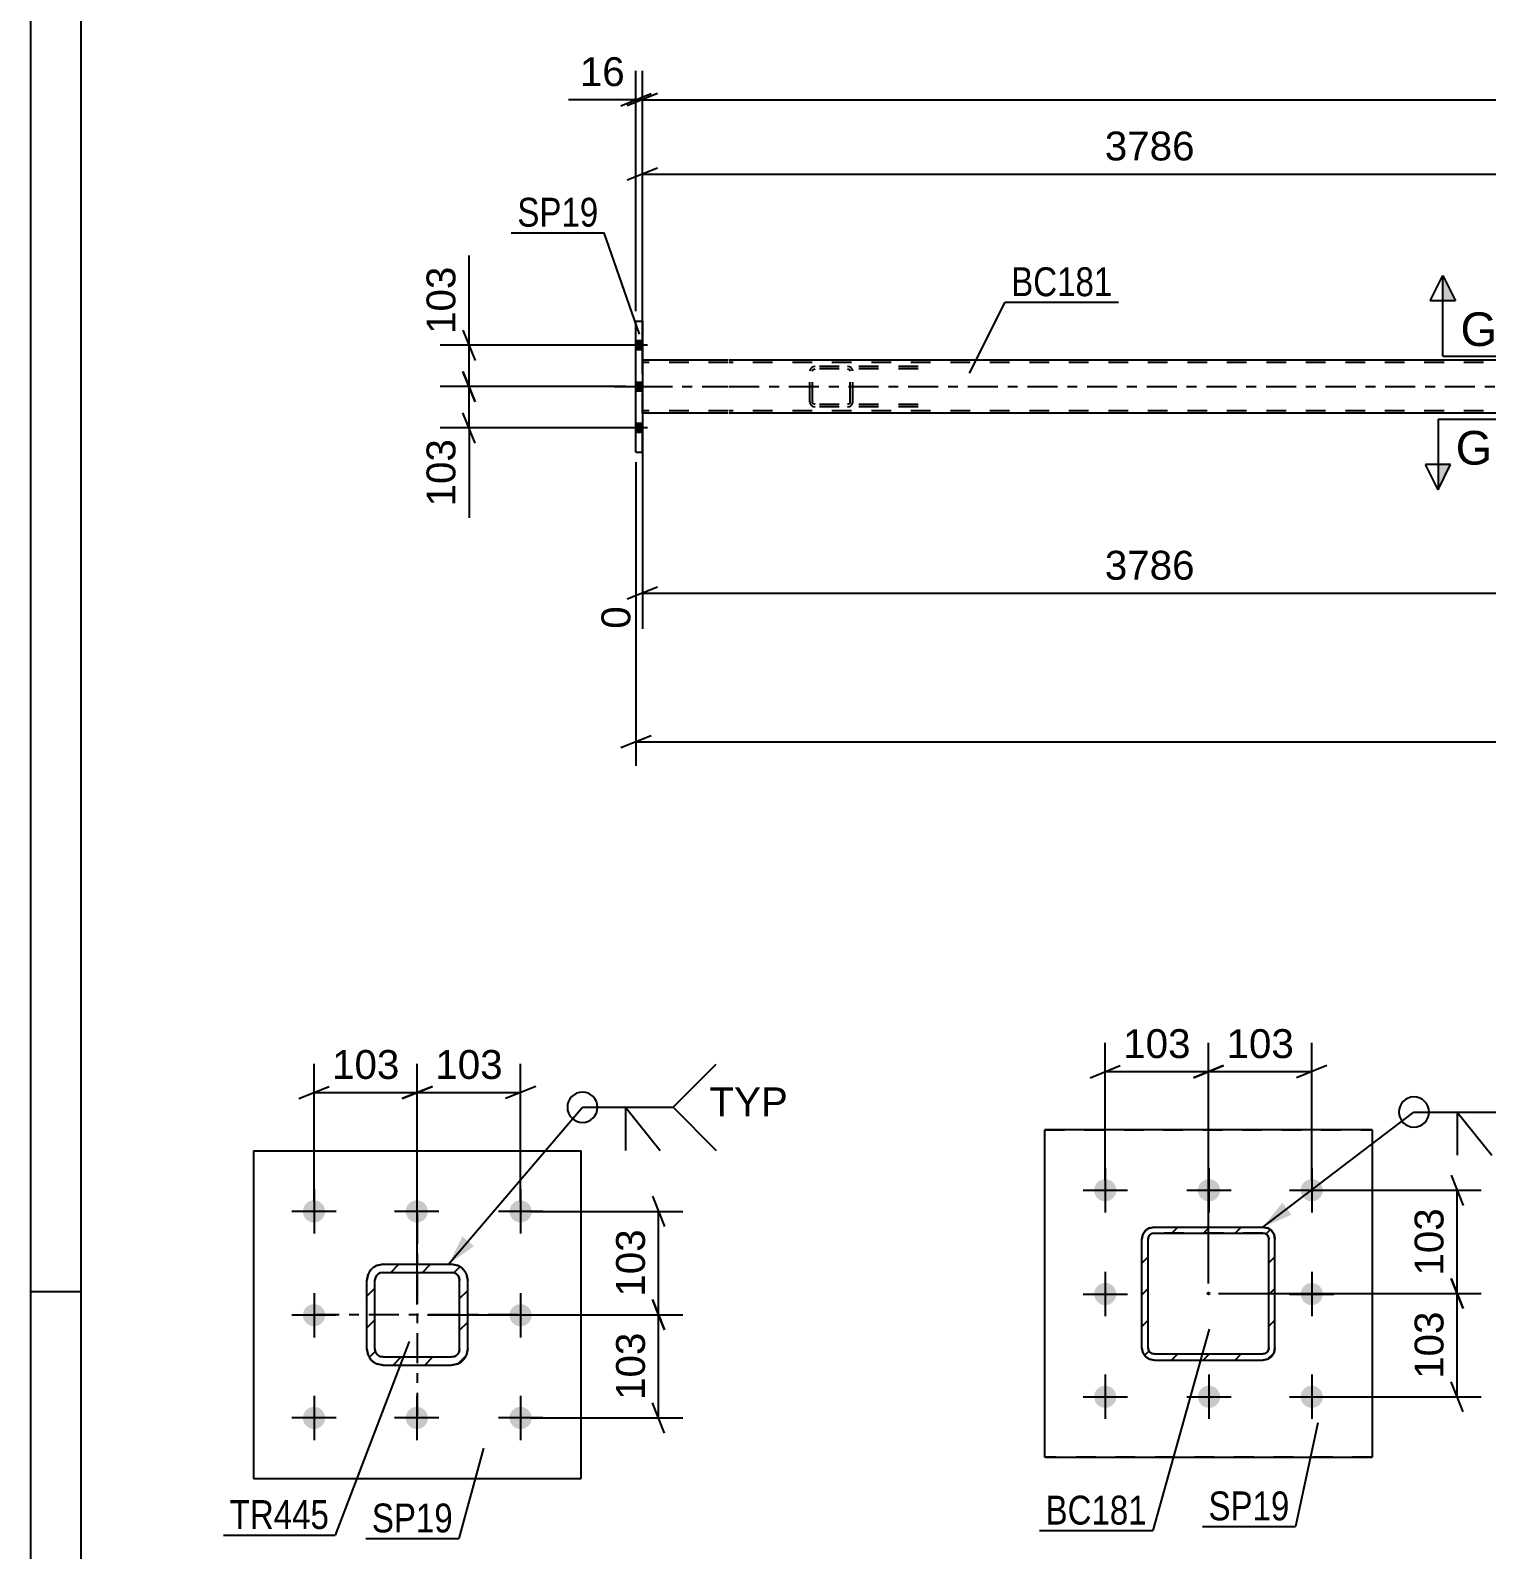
# Model space of a CAD drawing. Header units: millimetres. Extents: x 0 to 841, y 0 to 594.
# Drawn here: x 0 to 144.5, y 123.4 to 274.2 of the extents above; entities that cross this region are included whole.
import ezdxf

# ---------------------------------------------------------------- set-up
doc = ezdxf.new("R2010")
doc.units = ezdxf.units.MM
doc.linetypes.add('DXK_LINE_DOT2', pattern=[3.9198, 1.9599, -1.9599])
doc.linetypes.add('DXK_LINE_DOT3', pattern=[5.9187, 2.979, -0.9799, 0.9799, -0.9799])
doc.styles.add('Arial', font='ARIAL.TTF', dxfattribs={"height": 0.2})
doc.styles.add('Arial Narrow', font='ARIALN.TTF', dxfattribs={"height": 0.2})

# ---------------------------------------------------------------- blocks, each defined once
blk = doc.blocks.new('Unknown-317662454-1113')
at = {"color": 5, "linetype": 'Continuous'}
for p, q in [((0, 594), (0, 0)), ((5, 589), (5, 5)), ((5, 149), (0, 149))]:
    blk.add_line(p, q, dxfattribs=at)
blk = doc.blocks.new('Part-317662454-5618 - 5578')
at = {"linetype": 'Continuous'}
h = blk.add_hatch(dxfattribs=at)
h.set_pattern_fill('', scale=0.7, style=0, pattern_type=0)
h.set_pattern_definition([(45, (42.409, 141.84), (-1.57154, 1.57154), [])])
h.paths.add_polyline_path([(41.8, 141.72), (42.41, 141.84), (42.93, 142.19), (43.27, 142.71), (43.4, 143.32), (43.4, 150.12), (43.27, 150.73), (42.93, 151.25), (42.41, 151.6), (41.8, 151.72), (35, 151.72), (34.38, 151.6), (33.87, 151.25), (33.52, 150.73), (33.4, 150.12), (33.4, 143.32), (33.52, 142.71), (33.87, 142.19), (34.38, 141.84), (35, 141.72)])
h.paths.add_polyline_path([(35, 142.52), (34.69, 142.58), (34.43, 142.75), (34.26, 143.01), (34.2, 143.32), (34.2, 150.12), (34.26, 150.42), (34.43, 150.68), (34.69, 150.86), (35, 150.92), (41.8, 150.92), (42.1, 150.86), (42.36, 150.68), (42.54, 150.42), (42.6, 150.12), (42.6, 143.32), (42.54, 143.01), (42.36, 142.75), (42.1, 142.58), (41.8, 142.52)])
at = {"color": 7, "linetype": 'DXK_LINE_DOT3'}
for p, q in [((38.4, 156.72), (38.4, 136.72)), ((48.4, 146.72), (28.4, 146.72))]:
    blk.add_line(p, q, dxfattribs=at)
at = {"color": 7, "linetype": 'DXK_LINE_DOT2'}
for p, q in [((34.38, 151.6), (35, 151.72)), ((35, 150.92), (34.69, 150.86)), ((35, 151.72), (41.8, 151.72)), ((35, 150.92), (41.8, 150.92)), ((41.8, 151.72), (42.41, 151.6)), ((42.1, 150.86), (41.8, 150.92)), ((33.4, 150.12), (33.52, 150.73)), ((33.4, 143.32), (33.4, 150.12)), ((34.26, 150.42), (34.2, 150.12)), ((34.2, 143.32), (34.2, 150.12)), ((42.6, 150.12), (42.54, 150.42)), ((42.6, 143.32), (42.6, 150.12)), ((43.27, 150.73), (43.4, 150.12)), ((43.4, 143.32), (43.4, 150.12)), ((33.52, 142.71), (33.4, 143.32)), ((34.2, 143.32), (34.26, 143.01)), ((42.54, 143.01), (42.6, 143.32)), ((43.4, 143.32), (43.27, 142.71)), ((35, 141.72), (34.38, 141.84)), ((34.69, 142.58), (35, 142.52)), ((35, 142.52), (41.8, 142.52)), ((41.8, 142.52), (42.1, 142.58)), ((42.41, 141.84), (41.8, 141.72)), ((35, 141.72), (41.8, 141.72))]:
    blk.add_line(p, q, dxfattribs=at)
at = {"color": 2, "linetype": 'Continuous'}
for p, q in [((35, 151.72), (34.38, 151.6)), ((34.69, 150.86), (35, 150.92)), ((35, 151.72), (41.8, 151.72)), ((35, 150.92), (41.8, 150.92)), ((42.41, 151.6), (41.8, 151.72)), ((41.8, 150.92), (42.1, 150.86)), ((33.52, 150.73), (33.4, 150.12)), ((33.4, 143.32), (33.4, 150.12)), ((34.2, 150.12), (34.26, 150.42)), ((34.2, 143.32), (34.2, 150.12)), ((42.54, 150.42), (42.6, 150.12)), ((42.6, 143.32), (42.6, 150.12)), ((43.4, 150.12), (43.27, 150.73)), ((43.4, 143.32), (43.4, 150.12)), ((33.4, 143.32), (33.52, 142.71)), ((34.26, 143.01), (34.2, 143.32)), ((42.6, 143.32), (42.54, 143.01)), ((43.27, 142.71), (43.4, 143.32)), ((34.38, 141.84), (35, 141.72)), ((35, 142.52), (34.69, 142.58)), ((35, 142.52), (41.8, 142.52)), ((42.1, 142.58), (41.8, 142.52)), ((41.8, 141.72), (42.41, 141.84)), ((35, 141.72), (41.8, 141.72))]:
    blk.add_line(p, q, dxfattribs=at)
at = {"color": 7, "linetype": 'DXK_LINE_DOT2'}
for centre, radius, start, end in [((35, 150.12), 1.6, 112.5, 157.5), ((35, 150.12), 0.8, 112.5, 157.5), ((41.8, 150.12), 0.8, 22.5, 67.5), ((41.8, 150.12), 1.6, 22.5, 67.5), ((35, 143.32), 1.6, 202.5, 247.5), ((35, 143.32), 0.8, 202.5, 247.5), ((41.8, 143.32), 0.8, 292.5, 337.5), ((41.8, 143.32), 1.6, 292.5, 337.5)]:
    blk.add_arc(centre, radius, start, end, dxfattribs=at)
at = {"color": 2, "linetype": 'Continuous'}
for centre, radius, start, end in [((35, 150.12), 1.6, 112.5, 157.5), ((35, 150.12), 0.8, 112.5, 157.5), ((41.8, 150.12), 0.8, 22.5, 67.5), ((41.8, 150.12), 1.6, 22.5, 67.5), ((35, 143.32), 1.6, 202.5, 247.5), ((35, 143.32), 0.8, 202.5, 247.5), ((41.8, 143.32), 0.8, 292.5, 337.5), ((41.8, 143.32), 1.6, 292.5, 337.5)]:
    blk.add_arc(centre, radius, start, end, dxfattribs=at)
blk = doc.blocks.new('Bolt-317662454-5726 - 5578')
at = {"linetype": 'Continuous'}
for points in [[(29.25, 156.97, -1), (27.05, 156.97, -1)], [(39.45, 156.97, -1), (37.25, 156.97, -1)], [(49.75, 156.97, -1), (47.55, 156.97, -1)], [(29.25, 146.67, -1), (27.05, 146.67, -1)], [(49.75, 146.67, -1), (47.55, 146.67, -1)], [(29.25, 136.47, -1), (27.05, 136.47, -1)], [(39.45, 136.47, -1), (37.25, 136.47, -1)], [(49.75, 136.47, -1), (47.55, 136.47, -1)]]:
    blk.add_hatch(color=1, dxfattribs=at).paths.add_polyline_path(points)
at = {"color": 1, "linetype": 'Continuous'}
for p, q in [((28.15, 159.17), (28.15, 154.77)), ((38.35, 159.17), (38.35, 154.77)), ((48.65, 159.17), (48.65, 154.77)), ((30.35, 156.97), (25.95, 156.97)), ((40.55, 156.97), (36.15, 156.97)), ((50.85, 156.97), (46.45, 156.97)), ((28.15, 148.87), (28.15, 144.47)), ((48.65, 148.87), (48.65, 144.47)), ((30.35, 146.67), (25.95, 146.67)), ((50.85, 146.67), (46.45, 146.67)), ((28.15, 138.67), (28.15, 134.27)), ((38.35, 138.67), (38.35, 134.27)), ((48.65, 138.67), (48.65, 134.27)), ((30.35, 136.47), (25.95, 136.47)), ((40.55, 136.47), (36.15, 136.47)), ((50.85, 136.47), (46.45, 136.47))]:
    blk.add_line(p, q, dxfattribs=at)
blk = doc.blocks.new('Part-317662454-5603 - 5578')
at = {"color": 2, "linetype": 'Continuous'}
for p, q in [((22.15, 162.97), (54.65, 162.97)), ((22.15, 162.97), (22.15, 130.47)), ((54.65, 130.47), (54.65, 162.97)), ((22.15, 130.47), (54.65, 130.47))]:
    blk.add_line(p, q, dxfattribs=at)
blk = doc.blocks.new('Bolt-317662454-5131 - 5121')
at = {"linetype": 'Continuous'}
for points in [[(107.77, 159.07, -1), (105.57, 159.07, -1)], [(118.07, 159.07, -1), (115.87, 159.07, -1)], [(128.27, 159.07, -1), (126.07, 159.07, -1)], [(107.77, 148.77, -1), (105.57, 148.77, -1)], [(128.27, 148.77, -1), (126.07, 148.77, -1)], [(107.77, 138.57, -1), (105.57, 138.57, -1)], [(118.07, 138.57, -1), (115.87, 138.57, -1)], [(128.27, 138.57, -1), (126.07, 138.57, -1)]]:
    blk.add_hatch(color=1, dxfattribs=at).paths.add_polyline_path(points)
at = {"color": 1, "linetype": 'Continuous'}
for p, q in [((106.67, 161.27), (106.67, 156.87)), ((116.97, 161.27), (116.97, 156.87)), ((127.17, 161.27), (127.17, 156.87)), ((104.47, 159.07), (108.87, 159.07)), ((114.77, 159.07), (119.17, 159.07)), ((124.97, 159.07), (129.37, 159.07)), ((106.67, 150.97), (106.67, 146.57)), ((127.17, 150.97), (127.17, 146.57)), ((104.47, 148.77), (108.87, 148.77)), ((124.97, 148.77), (129.37, 148.77)), ((106.67, 140.77), (106.67, 136.37)), ((116.97, 140.77), (116.97, 136.37)), ((127.17, 140.77), (127.17, 136.37)), ((104.47, 138.57), (108.87, 138.57)), ((114.77, 138.57), (119.17, 138.57)), ((124.97, 138.57), (129.37, 138.57))]:
    blk.add_line(p, q, dxfattribs=at)
blk = doc.blocks.new('Part-317662454-5192 - 5121')
at = {"linetype": 'Continuous'}
h = blk.add_hatch(dxfattribs=at)
h.set_pattern_fill('', scale=0.7, style=0, pattern_type=0)
h.set_pattern_definition([(45, (122.7802, 142.3065), (-1.57154, 1.57154), [])])
h.paths.add_polyline_path([(122.32, 142.22), (122.78, 142.31), (123.17, 142.57), (123.43, 142.96), (123.52, 143.42), (123.52, 154.22), (123.43, 154.67), (123.17, 155.06), (122.78, 155.32), (122.32, 155.42), (111.52, 155.42), (111.06, 155.32), (110.67, 155.06), (110.41, 154.67), (110.32, 154.22), (110.32, 143.42), (110.41, 142.96), (110.67, 142.57), (111.06, 142.31), (111.52, 142.22)])
h.paths.add_polyline_path([(111.52, 142.82), (111.29, 142.86), (111.1, 142.99), (110.97, 143.19), (110.92, 143.42), (110.92, 154.22), (110.97, 154.44), (111.1, 154.64), (111.29, 154.77), (111.52, 154.82), (122.32, 154.82), (122.55, 154.77), (122.75, 154.64), (122.88, 154.44), (122.92, 154.22), (122.92, 143.42), (122.88, 143.19), (122.75, 142.99), (122.55, 142.86), (122.32, 142.82)])
blk.add_hatch(color=246, dxfattribs=at).paths.add_polyline_path([(116.92, 148.72, -1), (116.92, 148.92, -1)])
at = {"color": 7, "linetype": 'DXK_LINE_DOT2'}
for p, q in [((111.06, 155.32), (111.52, 155.42)), ((111.52, 155.42), (122.32, 155.42)), ((122.32, 155.42), (122.78, 155.32)), ((110.32, 154.22), (110.41, 154.67)), ((110.32, 143.42), (110.32, 154.22)), ((110.97, 154.44), (110.92, 154.22)), ((110.92, 143.42), (110.92, 154.22)), ((111.1, 154.64), (110.97, 154.44)), ((111.29, 154.77), (111.1, 154.64)), ((111.52, 154.82), (111.29, 154.77)), ((122.32, 154.82), (111.52, 154.82)), ((122.55, 154.77), (122.32, 154.82)), ((122.75, 154.64), (122.55, 154.77)), ((122.88, 154.44), (122.75, 154.64)), ((122.92, 154.22), (122.88, 154.44)), ((122.92, 143.42), (122.92, 154.22)), ((123.43, 154.67), (123.52, 154.22)), ((123.52, 143.42), (123.52, 154.22)), ((110.41, 142.96), (110.32, 143.42)), ((110.92, 143.42), (110.97, 143.19)), ((122.88, 143.19), (122.92, 143.42)), ((123.52, 143.42), (123.43, 142.96)), ((110.97, 143.19), (111.1, 142.99)), ((111.52, 142.22), (111.06, 142.31)), ((111.1, 142.99), (111.29, 142.86)), ((111.29, 142.86), (111.52, 142.82)), ((111.52, 142.82), (122.32, 142.82)), ((111.52, 142.22), (122.32, 142.22)), ((122.32, 142.82), (122.55, 142.86)), ((122.78, 142.31), (122.32, 142.22)), ((122.55, 142.86), (122.75, 142.99)), ((122.75, 142.99), (122.88, 143.19))]:
    blk.add_line(p, q, dxfattribs=at)
at = {"color": 2, "linetype": 'Continuous'}
for p, q in [((111.52, 155.42), (111.06, 155.32)), ((111.52, 155.42), (122.32, 155.42)), ((122.78, 155.32), (122.32, 155.42)), ((110.41, 154.67), (110.32, 154.22)), ((110.32, 143.42), (110.32, 154.22)), ((110.92, 154.22), (110.97, 154.44)), ((110.92, 143.42), (110.92, 154.22)), ((110.97, 154.44), (111.1, 154.64)), ((111.1, 154.64), (111.29, 154.77)), ((111.29, 154.77), (111.52, 154.82)), ((111.52, 154.82), (122.32, 154.82)), ((122.32, 154.82), (122.55, 154.77)), ((122.55, 154.77), (122.75, 154.64)), ((122.75, 154.64), (122.88, 154.44)), ((122.88, 154.44), (122.92, 154.22)), ((122.92, 143.42), (122.92, 154.22)), ((123.52, 154.22), (123.43, 154.67)), ((123.52, 143.42), (123.52, 154.22)), ((110.32, 143.42), (110.41, 142.96)), ((110.97, 143.19), (110.92, 143.42)), ((122.92, 143.42), (122.88, 143.19)), ((123.43, 142.96), (123.52, 143.42)), ((111.1, 142.99), (110.97, 143.19)), ((111.06, 142.31), (111.52, 142.22)), ((111.29, 142.86), (111.1, 142.99)), ((111.52, 142.82), (111.29, 142.86)), ((111.52, 142.82), (122.32, 142.82)), ((111.52, 142.22), (122.32, 142.22)), ((122.55, 142.86), (122.32, 142.82)), ((122.32, 142.22), (122.78, 142.31)), ((122.75, 142.99), (122.55, 142.86)), ((122.88, 143.19), (122.75, 142.99))]:
    blk.add_line(p, q, dxfattribs=at)
at = {"color": 7, "linetype": 'DXK_LINE_DOT3'}
blk.add_line((116.92, 148.82), (116.92, 148.82), dxfattribs=at)
at = {"color": 246, "linetype": 'DXK_LINE_DOT2'}
blk.add_line((116.92, 148.82), (116.92, 148.82), dxfattribs=at)
at = {"color": 246, "linetype": 'Continuous'}
blk.add_circle((116.92, 148.82), 0.1, dxfattribs=at)
at = {"color": 7, "linetype": 'DXK_LINE_DOT2'}
for centre, start, end in [((111.52, 154.22), 112.5, 157.5), ((122.32, 154.22), 22.5, 67.5), ((111.52, 143.42), 202.5, 247.5), ((122.32, 143.42), 292.5, 337.5)]:
    blk.add_arc(centre, 1.2, start, end, dxfattribs=at)
at = {"color": 2, "linetype": 'Continuous'}
for centre, start, end in [((111.52, 154.22), 112.5, 157.5), ((122.32, 154.22), 22.5, 67.5), ((111.52, 143.42), 202.5, 247.5), ((122.32, 143.42), 292.5, 337.5)]:
    blk.add_arc(centre, 1.2, start, end, dxfattribs=at)
blk = doc.blocks.new('Part-317662454-5238 - 5121')
at = {"color": 2, "linetype": 'Continuous'}
for p, q in [((100.67, 132.57), (100.67, 165.07)), ((133.17, 165.07), (100.67, 165.07)), ((133.17, 165.07), (133.17, 132.57)), ((100.67, 132.57), (133.17, 132.57))]:
    blk.add_line(p, q, dxfattribs=at)
at = {"color": 7, "linetype": 'DXK_LINE_DOT2'}
for p, q in [((100.67, 165.07), (133.17, 165.07)), ((133.17, 132.57), (100.67, 132.57))]:
    blk.add_line(p, q, dxfattribs=at)
blk = doc.blocks.new('Part-317662454-4690 - 4581')
at = {"color": 2, "linetype": 'Continuous'}
for p, q in [((60.1, 245.33), (60.1, 245.33)), ((60.1, 232.33), (60.1, 245.33)), ((60.1, 245.33), (60.74, 245.33)), ((60.74, 245.33), (60.74, 245.33)), ((60.74, 245.33), (60.74, 232.33)), ((60.1, 232.33), (60.1, 232.33)), ((60.1, 232.33), (60.74, 232.33)), ((60.74, 232.33), (60.74, 232.33))]:
    blk.add_line(p, q, dxfattribs=at)
at = {"color": 7, "linetype": 'DXK_LINE_DOT2'}
for p, q in [((60.1, 232.33), (60.1, 245.33)), ((60.74, 232.33), (60.74, 245.33))]:
    blk.add_line(p, q, dxfattribs=at)
blk = doc.blocks.new('Part-317662454-4770 - 4581')
at = {"color": 2, "linetype": 'Continuous'}
for p, q in [((69.26, 241.47), (60.74, 241.47)), ((728.27, 241.47), (69.36, 241.47)), ((69.26, 236.19), (60.74, 236.19)), ((728.27, 236.19), (69.36, 236.19))]:
    blk.add_line(p, q, dxfattribs=at)
at = {"color": 7, "linetype": 'DXK_LINE_DOT2'}
for p, q in [((60.74, 241.47), (60.74, 236.19)), ((60.74, 236.19), (60.74, 241.47)), ((69.26, 241.23), (60.74, 241.23)), ((728.27, 241.23), (69.36, 241.23)), ((69.26, 236.43), (60.74, 236.43)), ((60.74, 236.19), (60.74, 236.19)), ((728.27, 236.43), (69.36, 236.43))]:
    blk.add_line(p, q, dxfattribs=at)
at = {"color": 7, "linetype": 'DXK_LINE_DOT3'}
for p, q in [((60.74, 238.83), (69.26, 238.83)), ((69.36, 238.83), (728.27, 238.83))]:
    blk.add_line(p, q, dxfattribs=at)
blk = doc.blocks.new('Bolt-317662454-4822 - 4581')
at = {"linetype": 'Continuous'}
for points in [[(60.1, 243.37), (60.1, 242.49), (60.74, 242.49), (60.74, 243.37)], [(60.1, 243.37), (60.1, 242.49), (60.74, 242.49), (60.74, 243.37)], [(60.1, 243.37), (60.1, 242.49), (60.74, 242.49), (60.74, 243.37)], [(60.1, 239.25), (60.1, 238.37), (60.74, 238.37), (60.74, 239.25)], [(60.1, 239.25), (60.1, 238.37), (60.74, 238.37), (60.74, 239.25)], [(60.1, 235.17), (60.1, 234.29), (60.74, 234.29), (60.74, 235.17)], [(60.1, 235.17), (60.1, 234.29), (60.74, 234.29), (60.74, 235.17)], [(60.1, 235.17), (60.1, 234.29), (60.74, 234.29), (60.74, 235.17)]]:
    blk.add_hatch(color=1, dxfattribs=at).paths.add_polyline_path(points)
at = {"color": 1, "linetype": 'Continuous'}
for p, q in [((61.26, 242.93), (57.94, 242.93)), ((61.26, 242.93), (57.94, 242.93)), ((61.26, 242.93), (57.94, 242.93)), ((60.74, 243.37), (60.1, 243.37)), ((60.74, 243.37), (60.1, 243.37)), ((60.74, 243.37), (60.1, 243.37)), ((60.74, 242.49), (60.1, 242.49)), ((60.74, 242.49), (60.1, 242.49)), ((60.74, 242.49), (60.1, 242.49)), ((61.26, 238.81), (57.94, 238.81)), ((61.26, 238.81), (57.94, 238.81)), ((60.74, 239.25), (60.1, 239.25)), ((60.74, 239.25), (60.1, 239.25)), ((60.74, 238.37), (60.1, 238.37)), ((60.74, 238.37), (60.1, 238.37)), ((61.26, 234.73), (57.94, 234.73)), ((61.26, 234.73), (57.94, 234.73)), ((61.26, 234.73), (57.94, 234.73)), ((60.74, 235.17), (60.1, 235.17)), ((60.74, 235.17), (60.1, 235.17)), ((60.74, 235.17), (60.1, 235.17)), ((60.74, 234.29), (60.1, 234.29)), ((60.74, 234.29), (60.1, 234.29)), ((60.74, 234.29), (60.1, 234.29))]:
    blk.add_line(p, q, dxfattribs=at)
blk = doc.blocks.new('Part-317662454-4865 - 4581')
at = {"color": 7, "linetype": 'DXK_LINE_DOT2'}
for p, q in [((77.4, 240.54), (77.36, 240.35)), ((77.36, 237.31), (77.36, 240.35)), ((77.61, 240.35), (77.63, 240.44)), ((77.61, 237.31), (77.61, 240.35)), ((77.63, 240.44), (77.69, 240.52)), ((77.87, 240.83), (77.67, 240.8)), ((77.69, 240.52), (77.77, 240.57)), ((77.77, 240.57), (77.87, 240.59)), ((88.1, 240.83), (77.87, 240.83)), ((88.1, 240.59), (77.87, 240.59)), ((81.3, 240.8), (81.1, 240.83)), ((81.1, 240.59), (81.2, 240.57)), ((81.2, 240.57), (81.28, 240.52)), ((81.28, 240.52), (81.34, 240.44)), ((81.34, 240.44), (81.36, 240.35)), ((81.36, 237.31), (81.36, 240.35)), ((81.61, 240.35), (81.58, 240.54)), ((81.61, 237.31), (81.61, 240.35)), ((77.36, 237.31), (77.4, 237.13)), ((77.63, 237.22), (77.61, 237.31)), ((77.69, 237.14), (77.63, 237.22)), ((77.67, 236.87), (77.87, 236.83)), ((77.77, 237.09), (77.69, 237.14)), ((77.87, 237.07), (77.77, 237.09)), ((88.1, 237.07), (77.87, 237.07)), ((88.1, 236.83), (77.87, 236.83)), ((81.2, 237.09), (81.1, 237.07)), ((81.1, 236.83), (81.3, 236.87)), ((81.28, 237.14), (81.2, 237.09)), ((81.34, 237.22), (81.28, 237.14)), ((81.36, 237.31), (81.34, 237.22)), ((81.58, 237.13), (81.61, 237.31))]:
    blk.add_line(p, q, dxfattribs=at)
for centre, start, end in [((77.85, 240.33), 110.7583, 155.6801), ((81.12, 240.33), 24.3199, 69.2417), ((77.85, 237.33), 204.3199, 249.2417), ((81.12, 237.33), 290.7583, 335.6801)]:
    blk.add_arc(centre, 0.496, start, end, dxfattribs=at)
blk = doc.blocks.new('StraightDimension-317662454-5795 - 5578')
at = {"color": 7, "linetype": 'Continuous'}
for p, q in [((61.74, 158.47), (62.94, 155.47)), ((49.65, 156.97), (64.74, 156.97)), ((62.34, 146.72), (62.34, 156.97)), ((62.94, 145.22), (61.74, 148.22)), ((39.4, 146.72), (64.74, 146.72))]:
    blk.add_line(p, q, dxfattribs=at)
at = {"color": 0}
blk.add_wipeout([(61.59, 155.78), (57.39, 155.78), (57.39, 147.91), (61.59, 147.91)], dxfattribs=at)
at = {"color": 3, "style": 'Arial'}
blk.add_text('103', height=2.865, rotation=90.0002, dxfattribs=at).set_placement((60.99, 148.51))
blk = doc.blocks.new('StraightDimension-317662454-5760 - 5578')
at = {"color": 7, "linetype": 'Continuous'}
for p, q in [((38.4, 147.72), (38.4, 171.62)), ((48.65, 157.97), (48.65, 171.62)), ((36.9, 168.17), (39.9, 169.37)), ((50.15, 169.37), (47.15, 168.17)), ((38.4, 168.77), (48.65, 168.77))]:
    blk.add_line(p, q, dxfattribs=at)
at = {"color": 0}
blk.add_wipeout([(47.46, 169.52), (47.46, 173.72), (39.59, 173.72), (39.59, 169.52)], dxfattribs=at)
at = {"color": 3, "style": 'Arial'}
blk.add_text('103', height=2.865, dxfattribs=at).set_placement((40.19, 170.12))
blk = doc.blocks.new('StraightDimension-317662454-5777 - 5578')
at = {"color": 7, "linetype": 'Continuous'}
for p, q in [((28.15, 157.97), (28.15, 171.62)), ((38.4, 147.72), (38.4, 171.62)), ((26.65, 168.17), (29.65, 169.37)), ((39.9, 169.37), (36.9, 168.17)), ((28.15, 168.77), (38.4, 168.77))]:
    blk.add_line(p, q, dxfattribs=at)
at = {"color": 0}
blk.add_wipeout([(37.21, 169.52), (37.21, 173.72), (29.34, 173.72), (29.34, 169.52)], dxfattribs=at)
at = {"color": 3, "style": 'Arial'}
blk.add_text('103', height=2.865, dxfattribs=at).set_placement((29.94, 170.12))
blk = doc.blocks.new('StraightDimension-317662454-5812 - 5578')
at = {"color": 7, "linetype": 'Continuous'}
for p, q in [((61.74, 148.22), (62.94, 145.22)), ((39.4, 146.72), (64.74, 146.72)), ((62.34, 136.47), (62.34, 146.72)), ((62.94, 134.97), (61.74, 137.97)), ((49.65, 136.47), (64.74, 136.47))]:
    blk.add_line(p, q, dxfattribs=at)
at = {"color": 0}
blk.add_wipeout([(61.59, 145.53), (57.39, 145.53), (57.39, 137.66), (61.59, 137.66)], dxfattribs=at)
at = {"color": 3, "style": 'Arial'}
blk.add_text('103', height=2.865, rotation=90.0002, dxfattribs=at).set_placement((60.99, 138.26))
blk = doc.blocks.new('StraightDimension-317662454-5320 - 5121')
at = {"color": 7, "linetype": 'Continuous'}
for p, q in [((116.92, 149.82), (116.92, 173.69)), ((127.17, 160.07), (127.17, 173.69)), ((115.42, 170.24), (118.42, 171.44)), ((116.92, 170.84), (127.17, 170.84)), ((128.67, 171.44), (125.67, 170.24))]:
    blk.add_line(p, q, dxfattribs=at)
at = {"color": 0}
blk.add_wipeout([(125.98, 171.59), (125.98, 175.79), (118.11, 175.79), (118.11, 171.59)], dxfattribs=at)
at = {"color": 3, "style": 'Arial'}
blk.add_text('103', height=2.865, dxfattribs=at).set_placement((118.71, 172.19))
blk = doc.blocks.new('StraightDimension-317662454-5303 - 5121')
at = {"color": 7, "linetype": 'Continuous'}
for p, q in [((140.99, 160.57), (142.19, 157.57)), ((128.17, 159.07), (143.99, 159.07)), ((141.59, 148.82), (141.59, 159.07)), ((142.19, 147.32), (140.99, 150.32)), ((117.92, 148.82), (143.99, 148.82))]:
    blk.add_line(p, q, dxfattribs=at)
at = {"color": 0}
blk.add_wipeout([(140.84, 157.88), (136.64, 157.88), (136.64, 150), (140.84, 150)], dxfattribs=at)
at = {"color": 3, "style": 'Arial'}
blk.add_text('103', height=2.865, rotation=90.0002, dxfattribs=at).set_placement((140.24, 150.6))
blk = doc.blocks.new('StraightDimension-317662454-5311 - 5121')
at = {"color": 7, "linetype": 'Continuous'}
for p, q in [((140.99, 150.32), (142.19, 147.32)), ((117.92, 148.82), (143.99, 148.82)), ((141.59, 138.57), (141.59, 148.82)), ((142.19, 137.07), (140.99, 140.07)), ((128.17, 138.57), (143.99, 138.57))]:
    blk.add_line(p, q, dxfattribs=at)
at = {"color": 0}
blk.add_wipeout([(140.84, 147.63), (136.64, 147.63), (136.64, 139.75), (140.84, 139.75)], dxfattribs=at)
at = {"color": 3, "style": 'Arial'}
blk.add_text('103', height=2.865, rotation=90.0002, dxfattribs=at).set_placement((140.24, 140.35))
blk = doc.blocks.new('StraightDimension-317662454-5328 - 5121')
at = {"color": 7, "linetype": 'Continuous'}
for p, q in [((106.67, 160.07), (106.67, 173.69)), ((116.92, 149.82), (116.92, 173.69)), ((105.17, 170.24), (108.17, 171.44)), ((106.67, 170.84), (116.92, 170.84)), ((118.42, 171.44), (115.42, 170.24))]:
    blk.add_line(p, q, dxfattribs=at)
at = {"color": 0}
blk.add_wipeout([(115.73, 171.59), (115.73, 175.79), (107.86, 175.79), (107.86, 171.59)], dxfattribs=at)
at = {"color": 3, "style": 'Arial'}
blk.add_text('103', height=2.865, dxfattribs=at).set_placement((108.46, 172.19))
blk = doc.blocks.new('StraightDimension-317662454-4888 - 4581')
at = {"color": 7, "linetype": 'Continuous'}
for p, q in [((60.74, 235.67), (60.74, 214.8)), ((161.41, 234.79), (161.41, 208.12)), ((62.24, 218.92), (59.24, 217.72)), ((159.91, 217.72), (162.91, 218.92)), ((60.74, 218.32), (161.41, 218.32))]:
    blk.add_line(p, q, dxfattribs=at)
at = {"color": 0}
blk.add_wipeout([(116.12, 219.07), (116.12, 223.27), (106.03, 223.27), (106.03, 219.07)], dxfattribs=at)
at = {"color": 0, "linetype": 'Continuous'}
for points in [[(60.14, 217.62), (55.94, 217.62), (55.94, 214.2), (60.14, 214.2)], [(160.81, 217.62), (156.61, 217.62), (156.61, 207.52), (160.81, 207.52)]]:
    blk.add_wipeout(points, dxfattribs=at)
at = {"color": 3, "style": 'Arial'}
blk.add_text('3786', height=2.865, dxfattribs=at).set_placement((106.63, 219.67))
at = {"color": 3, "linetype": 'Continuous', "style": 'Arial'}
for s, height, p in [('0', 2.87, (59.54, 214.8)), ('3786', 2.865, (160.21, 208.12))]:
    blk.add_text(s, height=height, rotation=90.0002, dxfattribs=at).set_placement(p)
blk = doc.blocks.new('StraightDimension-317662454-4879 - 4581')
at = {"color": 7, "linetype": 'Continuous'}
for p, q in [((60.1, 231.33), (60.1, 201.18)), ((61.6, 204.18), (58.6, 202.98)), ((60.1, 203.58), (737.53, 203.58))]:
    blk.add_line(p, q, dxfattribs=at)
blk = doc.blocks.new('StraightDimension-317662454-4944 - 4581')
at = {"color": 7, "linetype": 'Continuous'}
for p, q in [((60.74, 241.61), (60.74, 262.78)), ((161.41, 242.87), (161.41, 262.78)), ((62.24, 260.53), (59.24, 259.33)), ((60.74, 259.93), (161.41, 259.93)), ((159.91, 259.33), (162.91, 260.53))]:
    blk.add_line(p, q, dxfattribs=at)
at = {"color": 0}
blk.add_wipeout([(116.12, 260.68), (116.12, 264.88), (106.03, 264.88), (106.03, 260.68)], dxfattribs=at)
at = {"color": 3, "style": 'Arial'}
blk.add_text('3786', height=2.865, dxfattribs=at).set_placement((106.63, 261.28))
blk = doc.blocks.new('StraightDimension-317662454-5000 - 4581')
at = {"color": 7, "linetype": 'Continuous'}
for p, q in [((42.93, 244.43), (44.13, 241.43)), ((59.1, 242.93), (40.68, 242.93)), ((43.53, 238.83), (43.53, 242.93)), ((44.13, 237.33), (42.93, 240.33)), ((59.1, 238.83), (40.68, 238.83))]:
    blk.add_line(p, q, dxfattribs=at)
at = {"color": 0}
blk.add_wipeout([(42.78, 251.33), (38.58, 251.33), (38.58, 243.46), (42.78, 243.46)], dxfattribs=at)
at = {"color": 7, "linetype": 'Continuous'}
blk.add_line((43.53, 242.93), (43.53, 251.85), dxfattribs=at)
blk.add_line((43.53, 242.93), (43.53, 251.85), dxfattribs=at)
at = {"color": 3, "style": 'Arial'}
blk.add_text('103', height=2.865, rotation=90.0002, dxfattribs=at).set_placement((42.18, 244.06))
blk = doc.blocks.new('StraightDimension-317662454-5008 - 4581')
at = {"color": 7, "linetype": 'Continuous'}
for p, q in [((42.93, 240.33), (44.13, 237.33)), ((59.1, 238.83), (40.68, 238.83)), ((43.53, 234.73), (43.53, 238.83)), ((44.13, 233.23), (42.93, 236.23)), ((59.1, 234.73), (40.68, 234.73))]:
    blk.add_line(p, q, dxfattribs=at)
at = {"color": 0}
blk.add_wipeout([(42.78, 234.21), (38.58, 234.21), (38.58, 226.34), (42.78, 226.34)], dxfattribs=at)
at = {"color": 7, "linetype": 'Continuous'}
blk.add_line((43.53, 234.73), (43.53, 225.81), dxfattribs=at)
blk.add_line((43.53, 234.73), (43.53, 225.81), dxfattribs=at)
at = {"color": 3, "style": 'Arial'}
blk.add_text('103', height=2.865, rotation=90.0002, dxfattribs=at).set_placement((42.18, 226.94))
blk = doc.blocks.new('StraightDimension-317662454-16961 - 4581')
at = {"color": 7, "linetype": 'Continuous'}
for p, q in [((60.74, 246.33), (60.74, 270.16)), ((62.24, 267.91), (59.24, 266.71)), ((60.74, 267.31), (736.89, 267.31))]:
    blk.add_line(p, q, dxfattribs=at)
blk = doc.blocks.new('StraightDimension-317662454-16962 - 4581')
at = {"color": 7, "linetype": 'Continuous'}
for p, q in [((60.1, 246.33), (60.1, 270.16)), ((60.74, 246.33), (60.74, 270.16)), ((58.6, 266.71), (61.6, 267.91)), ((62.24, 267.91), (59.24, 266.71)), ((60.1, 267.31), (60.74, 267.31))]:
    blk.add_line(p, q, dxfattribs=at)
at = {"color": 0}
blk.add_wipeout([(59.57, 268.06), (59.57, 272.26), (53.93, 272.26), (53.93, 268.06)], dxfattribs=at)
at = {"color": 7, "linetype": 'Continuous'}
blk.add_line((60.1, 267.31), (53.4, 267.31), dxfattribs=at)
blk.add_line((60.1, 267.31), (53.4, 267.31), dxfattribs=at)
at = {"color": 3, "style": 'Arial'}
blk.add_text('16', height=2.865, dxfattribs=at).set_placement((54.53, 268.66))
blk = doc.blocks.new('Mark-317662454-5599 - 5578')
at = {"color": 0}
blk.add_wipeout([(41.93, 125.11), (41.93, 128.11), (33.89, 128.11), (33.89, 125.11)], dxfattribs=at)
blk.add_wipeout([(41.93, 125.11), (41.93, 128.11), (33.89, 128.11), (33.89, 125.11)], dxfattribs=at)
at = {"color": 30, "linetype": 'Continuous'}
for p in [(44.98, 133.47), (33.29, 124.51)]:
    blk.add_line(p, (42.53, 124.51), dxfattribs=at)
at = {"color": 3, "style": 'Arial Narrow'}
blk.add_text('SP19', height=2.863, dxfattribs=at).set_placement((33.89, 125.11))
blk = doc.blocks.new('Mark-317662454-5614 - 5578')
at = {"color": 0}
blk.add_wipeout([(29.65, 125.45), (29.65, 128.45), (19.78, 128.45), (19.78, 125.45)], dxfattribs=at)
blk.add_wipeout([(29.65, 125.45), (29.65, 128.45), (19.78, 128.45), (19.78, 125.45)], dxfattribs=at)
at = {"color": 30, "linetype": 'Continuous'}
for p in [(37.58, 144.07), (19.18, 124.85)]:
    blk.add_line(p, (30.25, 124.85), dxfattribs=at)
at = {"color": 3, "style": 'Arial Narrow'}
blk.add_text('TR445', height=2.863, dxfattribs=at).set_placement((19.78, 125.45))
blk = doc.blocks.new('WeldMark-317662454-5829 - 5578')
at = {"linetype": 'Continuous'}
blk.add_hatch(color=30, dxfattribs=at).paths.add_polyline_path([(44.02, 153.52), (41.5, 151.72), (42.88, 154.49)])
at = {"color": 30, "linetype": 'Continuous'}
for p, q in [((41.5, 151.72), (54.79, 167.31)), ((54.79, 167.31), (63.79, 167.31))]:
    blk.add_line(p, q, dxfattribs=at)
at = {"color": 3, "linetype": 'Continuous'}
for q in [(62.5, 163.03), (59.07, 163.03)]:
    blk.add_line((59.07, 167.31), q, dxfattribs=at)
for start, end in [(90, 270), (270, 90)]:
    blk.add_arc((54.79, 167.31), 1.5, start, end, dxfattribs=at)
at = {"color": 0, "linetype": 'Continuous'}
blk.add_wipeout([(75.16, 166.41), (75.16, 169.41), (67.39, 169.41), (67.39, 166.41)], dxfattribs=at)
blk.add_wipeout([(75.16, 166.41), (75.16, 169.41), (67.39, 169.41), (67.39, 166.41)], dxfattribs=at)
at = {"color": 3, "linetype": 'Continuous'}
for q in [(68.07, 171.6), (68.07, 163.03)]:
    blk.add_line((63.79, 167.31), q, dxfattribs=at)
at = {"color": 3, "linetype": 'Continuous', "style": 'Arial'}
blk.add_text('TYP', height=2.865, dxfattribs=at).set_placement((67.39, 166.41))
blk = doc.blocks.new('Mark-317662454-5188 - 5121')
at = {"color": 0}
blk.add_wipeout([(110.8, 125.89), (110.8, 128.89), (100.75, 128.89), (100.75, 125.89)], dxfattribs=at)
blk.add_wipeout([(110.8, 125.89), (110.8, 128.89), (100.75, 128.89), (100.75, 125.89)], dxfattribs=at)
at = {"color": 30, "linetype": 'Continuous'}
for p in [(117, 145.29), (100.15, 125.29)]:
    blk.add_line(p, (111.4, 125.29), dxfattribs=at)
at = {"color": 3, "style": 'Arial Narrow'}
blk.add_text('BC181', height=2.863, dxfattribs=at).set_placement((100.75, 125.89))
blk = doc.blocks.new('WeldMark-317662454-5336 - 5121')
at = {"linetype": 'Continuous'}
blk.add_hatch(color=30, dxfattribs=at).paths.add_polyline_path([(125.16, 156.64), (122.32, 155.42), (124.25, 157.83)])
at = {"color": 30, "linetype": 'Continuous'}
for p, q in [((122.32, 155.42), (137.31, 166.83)), ((137.31, 166.83), (146.31, 166.83))]:
    blk.add_line(p, q, dxfattribs=at)
at = {"color": 3, "linetype": 'Continuous'}
for q in [(145.03, 162.55), (141.6, 162.55)]:
    blk.add_line((141.6, 166.83), q, dxfattribs=at)
for start, end in [(90, 270), (270, 90)]:
    blk.add_arc((137.31, 166.83), 1.5, start, end, dxfattribs=at)
at = {"color": 0, "linetype": 'Continuous'}
blk.add_wipeout([(157.69, 165.93), (157.69, 168.93), (149.91, 168.93), (149.91, 165.93)], dxfattribs=at)
blk.add_wipeout([(157.69, 165.93), (157.69, 168.93), (149.91, 168.93), (149.91, 165.93)], dxfattribs=at)
at = {"color": 3, "linetype": 'Continuous'}
for q in [(150.6, 171.12), (150.6, 162.55)]:
    blk.add_line((146.31, 166.83), q, dxfattribs=at)
at = {"color": 3, "linetype": 'Continuous', "style": 'Arial'}
blk.add_text('TYP', height=2.865, dxfattribs=at).set_placement((149.91, 165.93))
blk = doc.blocks.new('Mark-317662454-5234 - 5121')
at = {"color": 0}
blk.add_wipeout([(124.96, 126.31), (124.96, 129.31), (116.92, 129.31), (116.92, 126.31)], dxfattribs=at)
blk.add_wipeout([(124.96, 126.31), (124.96, 129.31), (116.92, 129.31), (116.92, 126.31)], dxfattribs=at)
at = {"color": 30, "linetype": 'Continuous'}
for p in [(127.78, 135.97), (116.32, 125.71)]:
    blk.add_line(p, (125.56, 125.71), dxfattribs=at)
at = {"color": 3, "style": 'Arial Narrow'}
blk.add_text('SP19', height=2.863, dxfattribs=at).set_placement((116.92, 126.31))
blk = doc.blocks.new('Mark-317662454-4686 - 4581')
at = {"color": 0}
blk.add_wipeout([(56.36, 254.71), (56.36, 257.71), (48.33, 257.71), (48.33, 254.71)], dxfattribs=at)
blk.add_wipeout([(56.36, 254.71), (56.36, 257.71), (48.33, 257.71), (48.33, 254.71)], dxfattribs=at)
at = {"color": 30, "linetype": 'Continuous'}
for p in [(47.73, 254.11), (60.44, 244.05)]:
    blk.add_line(p, (56.96, 254.11), dxfattribs=at)
at = {"color": 3, "style": 'Arial Narrow'}
blk.add_text('SP19', height=2.863, dxfattribs=at).set_placement((48.33, 254.71))
blk = doc.blocks.new('Mark-317662454-4766 - 4581')
at = {"color": 0}
blk.add_wipeout([(107.39, 247.81), (107.39, 250.81), (97.34, 250.81), (97.34, 247.81)], dxfattribs=at)
blk.add_wipeout([(107.39, 247.81), (107.39, 250.81), (97.34, 250.81), (97.34, 247.81)], dxfattribs=at)
at = {"color": 30, "linetype": 'Continuous'}
for p, q in [((93.21, 240.16), (96.74, 247.21)), ((96.74, 247.21), (107.99, 247.21))]:
    blk.add_line(p, q, dxfattribs=at)
at = {"color": 3, "style": 'Arial Narrow'}
blk.add_text('BC181', height=2.863, dxfattribs=at).set_placement((97.34, 247.81))
blk = doc.blocks.new('SectionMark-317662454-5109 - 4581')
at = {"linetype": 'Continuous'}
for points in [[(141.43, 247.36), (140.18, 247.36), (140.18, 249.86)], [(190.73, 247.36), (189.48, 247.36), (190.73, 249.86)]]:
    blk.add_hatch(color=6, dxfattribs=at).paths.add_polyline_path(points)
at = {"color": 6, "linetype": 'Continuous'}
for p, q in [((138.93, 247.36), (140.18, 249.86)), ((140.18, 241.86), (140.18, 249.86)), ((140.18, 249.86), (141.43, 247.36)), ((190.73, 249.86), (189.48, 247.36)), ((190.73, 241.86), (190.73, 249.86)), ((190.73, 249.86), (191.98, 247.36)), ((141.43, 247.36), (138.93, 247.36)), ((189.48, 247.36), (191.98, 247.36)), ((140.18, 241.86), (148.18, 241.86)), ((190.73, 241.86), (182.73, 241.86))]:
    blk.add_line(p, q, dxfattribs=at)
at = {"color": 0, "linetype": 'Continuous'}
for points in [[(145.56, 242.86), (145.56, 246.36), (141.93, 246.36), (141.93, 242.86)], [(188.98, 242.86), (188.98, 246.36), (185.35, 246.36), (185.35, 242.86)]]:
    blk.add_wipeout(points, dxfattribs=at)
at = {"color": 3, "linetype": 'Continuous', "style": 'Arial'}
for p in [(141.93, 242.86), (185.35, 242.86)]:
    blk.add_text('G', height=3.34, dxfattribs=at).set_placement(p)
blk = doc.blocks.new('SectionMark-317662454-5117 - 4581')
at = {"color": 6, "linetype": 'Continuous'}
for p, q in [((139.7, 235.59), (147.7, 235.59)), ((139.7, 235.59), (139.7, 228.59)), ((190.47, 235.59), (182.47, 235.59)), ((190.47, 235.59), (190.47, 228.59)), ((139.7, 228.59), (138.45, 231.09)), ((191.72, 231.09), (190.47, 228.59))]:
    blk.add_line(p, q, dxfattribs=at)
at = {"color": 0, "linetype": 'Continuous'}
for points in [[(145.08, 231.09), (145.08, 234.59), (141.45, 234.59), (141.45, 231.09)], [(188.72, 231.09), (188.72, 234.59), (185.09, 234.59), (185.09, 231.09)]]:
    blk.add_wipeout(points, dxfattribs=at)
at = {"linetype": 'Continuous'}
for points in [[(139.7, 231.09), (140.95, 231.09), (139.7, 228.59)], [(189.22, 231.09), (190.47, 231.09), (190.47, 228.59)]]:
    blk.add_hatch(color=6, dxfattribs=at).paths.add_polyline_path(points)
at = {"color": 6, "linetype": 'Continuous'}
for p, q in [((140.95, 231.09), (138.45, 231.09)), ((139.7, 228.59), (140.95, 231.09)), ((189.22, 231.09), (191.72, 231.09)), ((190.47, 228.59), (189.22, 231.09))]:
    blk.add_line(p, q, dxfattribs=at)
at = {"color": 3, "linetype": 'Continuous', "style": 'Arial'}
for p in [(141.45, 231.09), (185.09, 231.09)]:
    blk.add_text('G', height=3.34, dxfattribs=at).set_placement(p)

msp = doc.modelspace()

# ---------------------------------------------------------------- block references
for name in ['Unknown-317662454-1113', 'Part-317662454-4690 - 4581', 'Bolt-317662454-4822 - 4581', 'Part-317662454-4770 - 4581', 'Part-317662454-4865 - 4581', 'Part-317662454-5238 - 5121', 'Part-317662454-5603 - 5578', 'Bolt-317662454-5131 - 5121', 'Bolt-317662454-5726 - 5578', 'Part-317662454-5618 - 5578', 'Part-317662454-5192 - 5121']:
    msp.add_blockref(name, (0, 0))

# ---------------------------------------------------------------- next in the draw order: block references
for name in ['StraightDimension-317662454-4944 - 4581', 'StraightDimension-317662454-4888 - 4581', 'StraightDimension-317662454-5320 - 5121', 'StraightDimension-317662454-5795 - 5578', 'Mark-317662454-5188 - 5121', 'Mark-317662454-5599 - 5578']:
    msp.add_blockref(name, (0, 0))

# ---------------------------------------------------------------- next in the draw order: block references
for name in ['StraightDimension-317662454-5000 - 4581', 'StraightDimension-317662454-4879 - 4581', 'StraightDimension-317662454-5760 - 5578', 'StraightDimension-317662454-5303 - 5121', 'Mark-317662454-5614 - 5578', 'Mark-317662454-5234 - 5121']:
    msp.add_blockref(name, (0, 0))

# ---------------------------------------------------------------- next in the draw order: block references
for name in ['StraightDimension-317662454-16961 - 4581', 'StraightDimension-317662454-5008 - 4581', 'SectionMark-317662454-5117 - 4581', 'StraightDimension-317662454-5777 - 5578', 'WeldMark-317662454-5829 - 5578', 'WeldMark-317662454-5336 - 5121', 'StraightDimension-317662454-5311 - 5121']:
    msp.add_blockref(name, (0, 0))

# ---------------------------------------------------------------- next in the draw order: block references
for name in ['StraightDimension-317662454-16962 - 4581', 'Mark-317662454-4766 - 4581', 'SectionMark-317662454-5109 - 4581', 'StraightDimension-317662454-5328 - 5121', 'StraightDimension-317662454-5812 - 5578']:
    msp.add_blockref(name, (0, 0))

# ---------------------------------------------------------------- next in the draw order: block references
msp.add_blockref('Mark-317662454-4686 - 4581', (0, 0))

doc.saveas('drawing.dxf')
